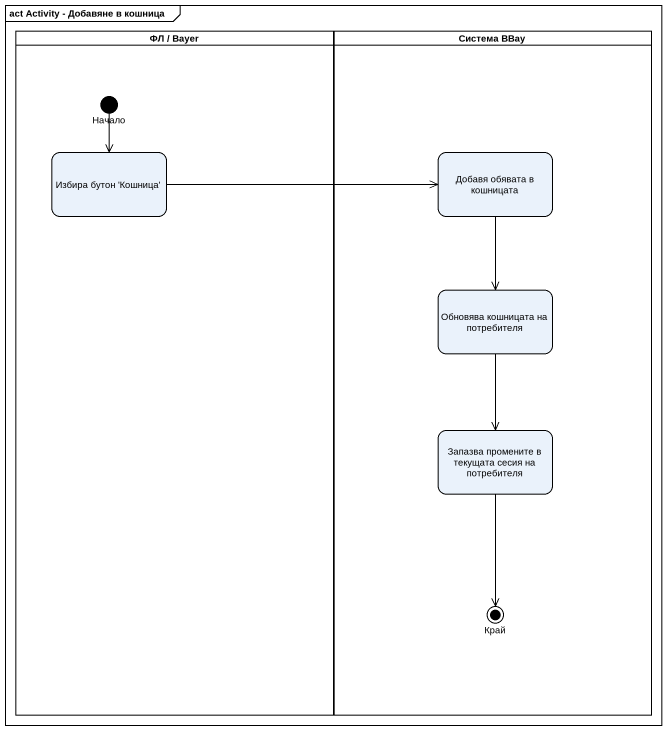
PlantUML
@startuml
mainframe act Activity - Добавяне в кошница
hide empty description
state "ФЛ / Bayer" as ФЛ_Bayer <<partition>> {
  state Начало <<start>>
  state "Избира бутон 'Кошница'" as Избира_бутон_Кошница
}
state "Система BBay" as Система_BBay <<partition>> {
  state "Добавя обявата в кошницата" as Добавя_обявата_в_кошницата
  state "Обновява кошницата на потребителя" as Обновява_кошницата_на
  state "Запазва промените в текущата сесия на потребителя" as Запазва_промените_в
  state Край <<end>>
}
Начало --> Избира_бутон_Кошница
Избира_бутон_Кошница -right-> Добавя_обявата_в_кошницата
Добавя_обявата_в_кошницата --> Обновява_кошницата_на
Обновява_кошницата_на --> Запазва_промените_в
Запазва_промените_в --> Край
@enduml
